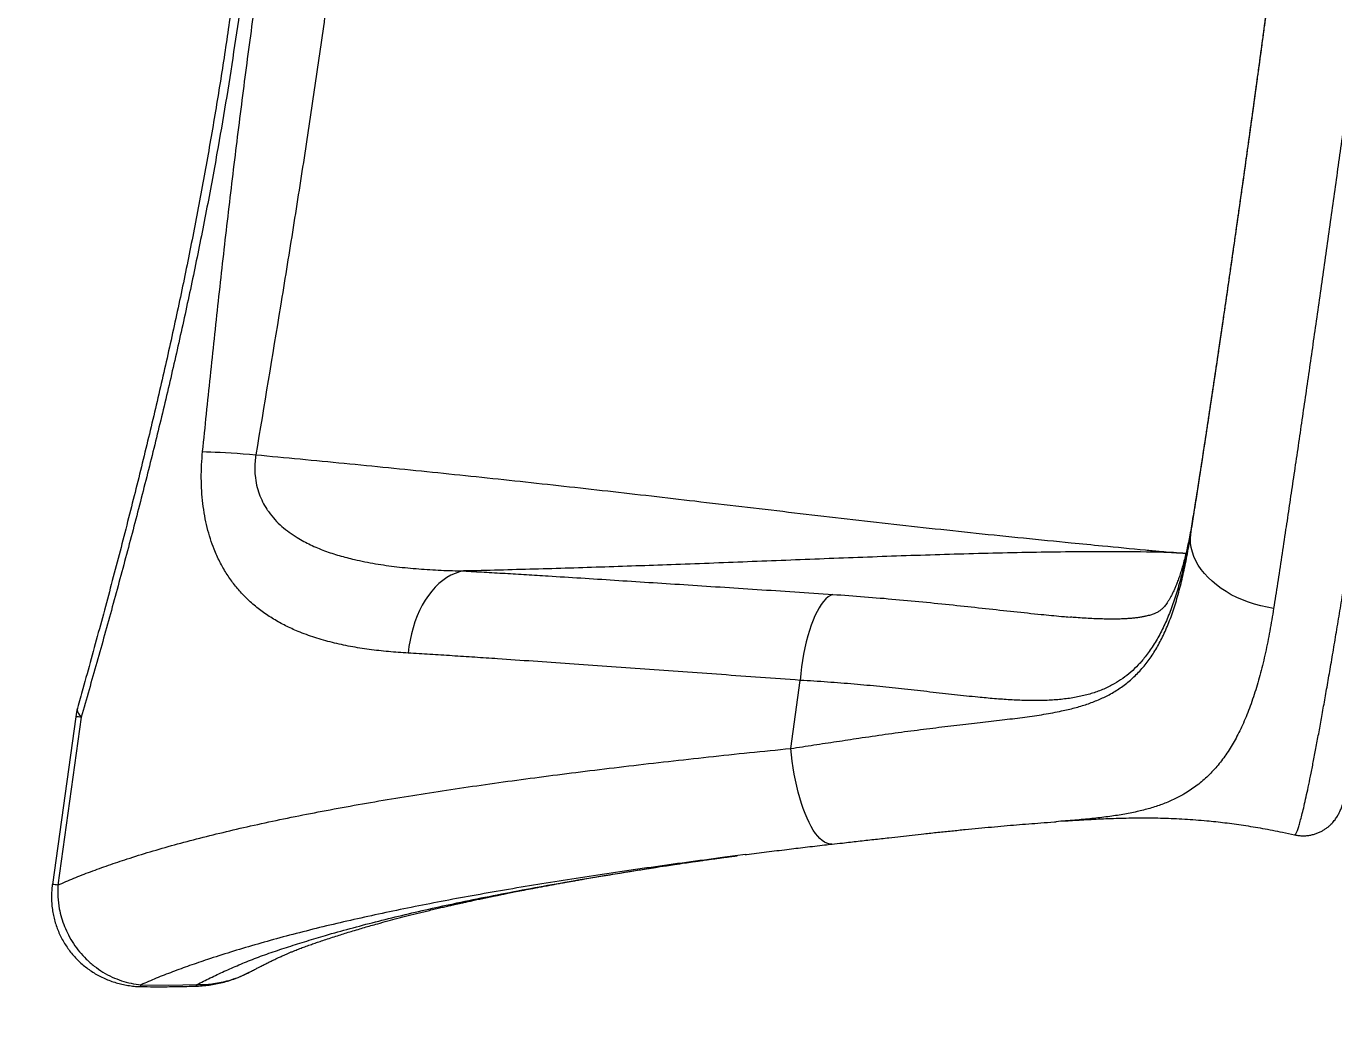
# Model space of a CAD drawing. Header units: millimetres. Extents: x -7151 to 6134, y -5040 to 5562.
# Drawn here: x -2686 to -1685, y 2150 to 2914 of the extents above; entities that cross this region are included whole.
import ezdxf

# ---------------------------------------------------------------- set-up
doc = ezdxf.new("R2010")
doc.units = ezdxf.units.MM
doc.layers.add('DIKOM_ОБЪЕКТ', color=7, linetype='Continuous')
doc.layers.add('DIKOM_РАЗМЕР_ОБЪЕКТА', color=7, linetype='Continuous')
doc.styles.add('style1', font='arial.ttf', dxfattribs={"width": 0.8})
doc.dimstyles.new('1-50', dxfattribs={"dimtxt": 300, "dimasz": 200, "dimexe": 100, "dimexo": 0, "dimgap": 100, "dimtad": 1, "dimtxsty": 'style1', "dimcen": 200, "dimclrd": 7, "dimclre": 7, "dimclrt": 7, "dimadec": 1, "dimazin": 2, "dimtfac": 1, "dimtmove": 0, "dimatfit": 2, "dimfxl": 0, "dimlwd": 25, "dimlwe": 18, "dimarcsym": 0})

# ---------------------------------------------------------------- blocks, each defined once
blk = doc.blocks.new('*D1')
at = {"layer": 'Defpoints', "color": 0, "transparency": 16777216}
for p in [(-2392.4, 3674.7), (-6010.8, -1738.9), (-3202.9, -1738.9)]:
    blk.add_point(p, dxfattribs=at)
at = {"layer": 'DIKOM_РАЗМЕР_ОБЪЕКТА', "color": 7, "lineweight": 18, "transparency": 16777216}
for p, q in [((-2392.4, 3674.7), (-6110.8, 3674.7)), ((-3202.9, -1738.9), (-6110.8, -1738.9))]:
    blk.add_line(p, q, dxfattribs=at)
at = {"layer": 'DIKOM_РАЗМЕР_ОБЪЕКТА', "color": 7, "lineweight": 25, "transparency": 16777216}
blk.add_line((-6010.8, 3474.7), (-6010.8, -1538.9), dxfattribs=at)
at = {"layer": 'DIKOM_РАЗМЕР_ОБЪЕКТА', "color": 7, "transparency": 16777216}
for points in [[(-6044.2, 3474.7), (-5977.5, 3474.7), (-6010.8, 3674.7)], [(-6044.2, -1538.9), (-5977.5, -1538.9), (-6010.8, -1738.9)]]:
    blk.add_solid(points, dxfattribs=at)
at = {"layer": 'DIKOM_РАЗМЕР_ОБЪЕКТА', "color": 7, "transparency": 16777216, "insert": (-6264, 967.9), "char_height": 300, "attachment_point": 5, "rotation": 90, "style": 'style1'}
blk.add_mtext('5400', dxfattribs=at)

msp = doc.modelspace()

# ---------------------------------------------------------------- linework, layer by layer
at = {"layer": 'DIKOM_ОБЪЕКТ', "color": 7, "linetype": 'Continuous', "lineweight": 15}
for p, q in [((-1794.449, 2525.023), (-1792.548, 2538.693)), ((-1792.372, 2539.983), (-1792.548, 2538.693)), ((-1888.577, 2461.794), (-1886.586, 2461.63)), ((-2100.578, 2361.072), (-2093.325, 2413.205)), ((-2647.912, 2385.4), (-2665.772, 2257.016)), ((-2643.716, 2384.923), (-2661.576, 2256.54)), ((-1714.964, 2295.067), (-1714.958, 2295.064)), ((-2135.278, 2279.807), (-2151.111, 2277.759)), ((-2518.172, 2188.206), (-2515.026, 2189.763)), ((-2515.419, 2189.639), (-2515.058, 2189.827)), ((-2555.253, 2180.34), (-2555.295, 2180.339))]:
    msp.add_line(p, q, dxfattribs=at)
at = {"layer": 'DIKOM_ОБЪЕКТ', "color": 7, "linetype": 'Continuous', "lineweight": 15, "flags": 128}
for points in [[(-2550.77, 2588.232), (-2547.832, 2588.19), (-2544.585, 2588.101), (-2541.049, 2587.967), (-2537.243, 2587.789), (-2533.187, 2587.566), (-2528.904, 2587.302), (-2524.419, 2586.996), (-2519.754, 2586.651), (-2514.936, 2586.268), (-2509.993, 2585.85)], [(-1730.996, 2468.316), (-1735.905, 2469.141), (-1740.76, 2470.199), (-1745.535, 2471.486), (-1750.207, 2472.995), (-1754.753, 2474.719), (-1759.149, 2476.647), (-1763.372, 2478.772), (-1767.403, 2481.082), (-1771.219, 2483.565), (-1774.803, 2486.209), (-1778.135, 2489.001), (-1781.199, 2491.926), (-1783.98, 2494.969), (-1786.463, 2498.116), (-1788.636, 2501.35), (-1790.488, 2504.655), (-1792.009, 2508.014), (-1793.192, 2511.41), (-1794.031, 2514.826), (-1794.522, 2518.245), (-1794.662, 2521.65), (-1794.449, 2525.023)], [(-2350.958, 2496.898), (-2354.241, 2496.146), (-2357.491, 2495.041), (-2360.691, 2493.59), (-2363.825, 2491.799), (-2366.876, 2489.678), (-2369.83, 2487.238), (-2372.67, 2484.491), (-2375.382, 2481.451), (-2377.953, 2478.134), (-2380.369, 2474.557), (-2382.618, 2470.738), (-2384.689, 2466.697), (-2386.57, 2462.455), (-2388.251, 2458.033), (-2389.726, 2453.454), (-2390.985, 2448.741), (-2392.023, 2443.919), (-2392.833, 2439.013), (-2393.413, 2434.047)], [(-2068.425, 2478.973), (-2070.204, 2478.187), (-2071.98, 2477.027), (-2073.746, 2475.5), (-2075.49, 2473.613), (-2077.203, 2471.378), (-2078.876, 2468.806), (-2080.5, 2465.911), (-2082.066, 2462.709), (-2083.564, 2459.218), (-2084.989, 2455.456), (-2086.33, 2451.444), (-2087.582, 2447.205), (-2088.737, 2442.76), (-2089.789, 2438.135), (-2090.733, 2433.354), (-2091.562, 2428.443), (-2092.273, 2423.43), (-2092.862, 2418.341), (-2093.325, 2413.205)], [(-2646.53, 2392.017), (-2646.583, 2391.809), (-2646.684, 2390.583), (-2646.445, 2389.272), (-2645.867, 2387.885), (-2644.956, 2386.432), (-2643.716, 2384.923)], [(-2069.047, 2287.916), (-2069.766, 2287.869), (-2071.419, 2288.014), (-2073.101, 2288.506), (-2074.802, 2289.345), (-2076.515, 2290.525), (-2078.231, 2292.04), (-2079.942, 2293.883), (-2081.637, 2296.045), (-2083.311, 2298.515), (-2084.952, 2301.281), (-2086.555, 2304.328), (-2088.11, 2307.641), (-2089.61, 2311.204), (-2091.047, 2314.999), (-2092.414, 2319.007), (-2093.704, 2323.208), (-2094.911, 2327.58), (-2096.028, 2332.102), (-2097.051, 2336.752), (-2097.973, 2341.504), (-2098.791, 2346.337), (-2099.5, 2351.226), (-2100.096, 2356.146), (-2100.578, 2361.072)], [(-2597.994, 2180.184), (-2576.653, 2179.923), (-2555.295, 2180.339), (-2555.295, 2180.339)]]:
    msp.add_lwpolyline(points, dxfattribs=at)
at = {"layer": 'DIKOM_ОБЪЕКТ', "color": 7, "linetype": 'Continuous', "lineweight": 15}
for centre, radius, start, end in [((-2598.389, 2378.51), 50, 164.344154, 172.080054), ((-2652.428, 2326.903), 58.671, 81.460829, 85.58588), ((-2671.523, 2187.642), 69.611, 81.785105, 85.261604), ((-2600.775, 2180.059), 2.784, 333.622541, 2.57993)]:
    msp.add_arc(centre, radius, start, end, dxfattribs=at)
for points, knots in [([(-2494.707, 3483.284), (-2494.727, 3477.321), (-2494.773, 3463.284), (-2494.923, 3441.143), (-2495.153, 3416.913), (-2495.475, 3392.957), (-2495.893, 3369.229), (-2496.408, 3345.735), (-2497.03, 3322.262), (-2497.764, 3298.833), (-2498.612, 3275.472), (-2499.579, 3252.199), (-2500.668, 3229.036), (-2501.884, 3206.003), (-2503.225, 3183.117), (-2504.697, 3160.395), (-2506.299, 3137.854), (-2508.035, 3115.508), (-2509.906, 3093.359), (-2511.923, 3071.289), (-2514.088, 3049.221), (-2516.412, 3027.107), (-2518.886, 3005.013), (-2521.511, 2982.964), (-2524.286, 2960.955), (-2527.214, 2938.984), (-2530.293, 2917.071), (-2533.525, 2895.2), (-2536.912, 2873.337), (-2540.46, 2851.438), (-2544.168, 2829.509), (-2548.028, 2807.581), (-2552.036, 2785.691), (-2556.183, 2763.866), (-2560.479, 2742.055), (-2564.93, 2720.215), (-2569.542, 2698.3), (-2574.307, 2676.327), (-2579.225, 2654.292), (-2584.289, 2632.191), (-2589.502, 2610.019), (-2594.857, 2587.772), (-2600.353, 2565.445), (-2605.986, 2543.036), (-2611.752, 2520.538), (-2617.649, 2497.95), (-2623.67, 2475.267), (-2629.815, 2452.481), (-2636.078, 2429.598), (-2641.66, 2409.417), (-2645.167, 2396.907), (-2646.538, 2392.019)], [0, 0, 0, 0, 0.01668986, 0.03928128, 0.06166474, 0.08396475, 0.10556337, 0.12710008, 0.14855704, 0.16991692, 0.19116298, 0.21227985, 0.23325357, 0.25407109, 0.27472046, 0.29519113, 0.31547358, 0.33555941, 0.35544151, 0.37514285, 0.39497835, 0.41483308, 0.43464697, 0.45442632, 0.47417715, 0.49390604, 0.51362162, 0.53326575, 0.55294691, 0.57271334, 0.59253994, 0.61240147, 0.63227178, 0.65211784, 0.671934, 0.69190951, 0.7119878, 0.73217701, 0.75248497, 0.77291923, 0.79348735, 0.81419724, 0.83505579, 0.85607071, 0.87724895, 0.89859755, 0.92012325, 0.94183219, 0.96374158, 0.98583331, 1, 1, 1, 1]), ([(-2490.042, 3489.565), (-2490, 3477.652), (-2489.914, 3453.825), (-2490.002, 3417.812), (-2490.29, 3381.568), (-2490.83, 3345.084), (-2491.649, 3308.378), (-2492.781, 3271.467), (-2494.258, 3234.367), (-2496.107, 3197.093), (-2498.349, 3159.716), (-2501.006, 3122.257), (-2504.102, 3084.736), (-2507.647, 3047.171), (-2511.65, 3009.594), (-2516.176, 2971.547), (-2521.258, 2933.052), (-2526.911, 2894.134), (-2533.06, 2855.306), (-2540.012, 2814.768), (-2547.846, 2772.562), (-2556.612, 2728.739), (-2565.928, 2685.149), (-2575.751, 2641.837), (-2586.102, 2598.562), (-2596.951, 2555.344), (-2608.239, 2512.189), (-2619.839, 2469.384), (-2631.673, 2426.918), (-2639.702, 2398.919), (-2643.716, 2384.923)], [0, 0, 0, 0, 0.03297277, 0.0659486, 0.09892096, 0.13202015, 0.16512296, 0.19822156, 0.23144138, 0.26467006, 0.2978983, 0.33111713, 0.36434188, 0.39757684, 0.43081144, 0.46403588, 0.4985456, 0.5330671, 0.56758856, 0.60209852, 0.64150146, 0.68092762, 0.72036313, 0.75979245, 0.79919773, 0.83934346, 0.87950839, 0.91968172, 0.95985089, 1, 1, 1, 1]), ([(-1714.981, 2294.977), (-1714.881, 2294.95), (-1713.775, 2294.649), (-1711.606, 2294.377), (-1708.539, 2294.186), (-1705.525, 2294.333), (-1702.609, 2294.759), (-1699.817, 2295.446), (-1697.18, 2296.365), (-1694.722, 2297.479), (-1692.468, 2298.747), (-1690.435, 2300.125), (-1688.631, 2301.563), (-1687.051, 2303.022), (-1685.682, 2304.469), (-1684.5, 2305.88), (-1683.48, 2307.245), (-1682.594, 2308.565), (-1681.818, 2309.848), (-1681.125, 2311.11), (-1680.498, 2312.37), (-1679.913, 2313.658), (-1679.351, 2315.023), (-1678.779, 2316.546), (-1678.148, 2318.401), (-1677.398, 2320.844), (-1676.604, 2323.731), (-1675.789, 2326.951), (-1674.999, 2330.269), (-1674.193, 2333.829), (-1673.355, 2337.683), (-1672.505, 2341.735), (-1671.635, 2346.014), (-1670.734, 2350.549), (-1669.805, 2355.344), (-1668.843, 2360.401), (-1667.849, 2365.728), (-1666.821, 2371.33), (-1665.761, 2377.19), (-1664.669, 2383.315), (-1663.545, 2389.698), (-1662.387, 2396.356), (-1661.195, 2403.281), (-1659.973, 2410.452), (-1658.726, 2417.844), (-1657.453, 2425.455), (-1656.152, 2433.303), (-1654.82, 2441.401), (-1653.457, 2449.749), (-1652.069, 2458.32), (-1650.654, 2467.117), (-1649.212, 2476.142), (-1647.745, 2485.382), (-1646.256, 2494.816), (-1644.746, 2504.441), (-1643.215, 2514.262), (-1641.66, 2524.288), (-1640.085, 2534.493), (-1638.496, 2544.849), (-1636.894, 2555.338), (-1635.276, 2565.989), (-1633.64, 2576.806), (-1631.988, 2587.792), (-1630.321, 2598.911), (-1628.644, 2610.165), (-1626.952, 2621.557), (-1625.248, 2633.083), (-1623.538, 2644.706), (-1621.821, 2656.419), (-1620.1, 2668.213), (-1618.371, 2680.108), (-1616.637, 2692.087), (-1614.9, 2704.13), (-1613.164, 2716.221), (-1611.431, 2728.339), (-1609.7, 2740.492), (-1607.969, 2752.692), (-1606.234, 2764.964), (-1604.498, 2777.3), (-1602.762, 2789.682), (-1601.028, 2802.094), (-1599.299, 2814.52), (-1597.578, 2826.942), (-1595.867, 2839.342), (-1594.167, 2851.702), (-1592.483, 2864.006), (-1590.815, 2876.239), (-1589.165, 2888.387), (-1587.533, 2900.46), (-1585.913, 2912.492), (-1584.303, 2924.504), (-1582.703, 2936.488), (-1581.12, 2948.409), (-1579.556, 2960.23), (-1578.017, 2971.917), (-1576.505, 2983.459), (-1575.014, 2994.887), (-1573.545, 3006.211), (-1572.097, 3017.425), (-1570.675, 3028.502), (-1569.277, 3039.444), (-1567.904, 3050.254), (-1566.558, 3060.916), (-1565.241, 3071.407), (-1563.953, 3081.73), (-1562.693, 3091.898), (-1561.461, 3101.911), (-1560.26, 3111.733), (-1559.096, 3121.331), (-1557.97, 3130.686), (-1556.877, 3139.836), (-1555.817, 3148.791), (-1554.79, 3157.549), (-1553.799, 3166.08), (-1552.844, 3174.386), (-1551.925, 3182.469), (-1551.042, 3190.331), (-1550.199, 3197.936), (-1549.395, 3205.29), (-1548.631, 3212.391), (-1547.903, 3219.261), (-1547.215, 3225.876), (-1546.569, 3232.218), (-1545.967, 3238.261), (-1545.406, 3244.039), (-1544.885, 3249.56), (-1544.403, 3254.834), (-1543.965, 3259.833), (-1543.568, 3264.563), (-1543.214, 3269.029), (-1542.902, 3273.239), (-1542.633, 3277.191), (-1542.408, 3280.895), (-1542.228, 3284.378), (-1542.094, 3287.693), (-1542.013, 3290.925), (-1542.003, 3293.892), (-1542.072, 3296.465), (-1542.202, 3298.533), (-1542.368, 3300.235), (-1542.571, 3301.743), (-1542.826, 3303.22), (-1543.144, 3304.699), (-1543.54, 3306.21), (-1544.031, 3307.776), (-1544.64, 3309.414), (-1545.394, 3311.137), (-1546.323, 3312.943), (-1547.456, 3314.821), (-1548.816, 3316.74), (-1550.421, 3318.661), (-1552.274, 3320.531), (-1554.363, 3322.297), (-1556.667, 3323.908), (-1559.157, 3325.322), (-1561.89, 3326.544), (-1564.829, 3327.526), (-1567.923, 3328.173), (-1570.01, 3328.474), (-1571.048, 3328.488), (-1571.054, 3328.488)], [0, 0, 0, 0, 0.00020679, 0.0022859, 0.00432553, 0.00632914, 0.00829911, 0.01023747, 0.01214449, 0.01402002, 0.01586178, 0.01766893, 0.01944334, 0.02119416, 0.0229404, 0.0247066, 0.02652412, 0.02843703, 0.03049724, 0.03276828, 0.03532908, 0.0382847, 0.0417845, 0.04606305, 0.0515451, 0.05921143, 0.06961401, 0.07856331, 0.08697939, 0.0958943, 0.10441275, 0.11267019, 0.12083457, 0.12892744, 0.13695314, 0.14493424, 0.15288843, 0.16083036, 0.16877364, 0.17664683, 0.18452369, 0.19242407, 0.20033171, 0.2082242, 0.21608201, 0.22388741, 0.23167425, 0.23952617, 0.24736497, 0.25519832, 0.26303428, 0.27087784, 0.2787369, 0.28658391, 0.29439099, 0.30222857, 0.31008183, 0.31793474, 0.32576771, 0.33356571, 0.34133964, 0.34917744, 0.35700171, 0.36482032, 0.37264074, 0.38046837, 0.38831071, 0.39616107, 0.40396002, 0.41177119, 0.41959206, 0.42741548, 0.43523174, 0.44303328, 0.45082343, 0.4585757, 0.46634766, 0.47414801, 0.48197131, 0.48981236, 0.49766566, 0.5055255, 0.51338598, 0.52123972, 0.52908148, 0.53690563, 0.54470706, 0.55248085, 0.5602277, 0.56798644, 0.57579504, 0.58363297, 0.59148428, 0.59932969, 0.60714985, 0.61492906, 0.6226956, 0.63051208, 0.63831922, 0.64612469, 0.65393506, 0.66175619, 0.66959692, 0.67742271, 0.68522831, 0.6930752, 0.70094312, 0.70881072, 0.71665197, 0.72444746, 0.7322155, 0.74005695, 0.74788822, 0.75571711, 0.76355039, 0.77139428, 0.77925667, 0.78714451, 0.79495926, 0.80282001, 0.81070881, 0.81860806, 0.82649701, 0.83435644, 0.84215275, 0.85007788, 0.85800744, 0.86595104, 0.87392229, 0.88193688, 0.89001412, 0.89817556, 0.90636662, 0.91473253, 0.92334414, 0.93236279, 0.94221654, 0.95034499, 0.95612408, 0.96017145, 0.96356229, 0.96643346, 0.96892454, 0.97114116, 0.97316491, 0.97506146, 0.97688469, 0.97867869, 0.9804716, 0.98228309, 0.98412653, 0.98600272, 0.98790534, 0.98982573, 0.99175678, 0.99369383, 0.99582938, 0.99792937, 0.99998858, 1, 1, 1, 1]), ([(-1714.958, 2295.064), (-1714.893, 2295.022), (-1714.651, 2294.863), (-1714.09, 2295.505), (-1713.274, 2297.035), (-1712.312, 2299.588), (-1711.224, 2303.059), (-1710.022, 2307.427), (-1708.708, 2312.653), (-1707.289, 2318.694), (-1705.758, 2325.586), (-1704.1, 2333.391), (-1702.314, 2342.135), (-1700.402, 2351.825), (-1698.385, 2362.357), (-1696.286, 2373.603), (-1694.112, 2385.524), (-1691.87, 2398.071), (-1689.544, 2411.332), (-1687.113, 2425.415), (-1684.58, 2440.33), (-1681.946, 2456.069), (-1679.239, 2472.458), (-1676.494, 2489.294), (-1673.716, 2506.536), (-1670.911, 2524.135), (-1668.058, 2542.227), (-1665.134, 2560.958), (-1662.143, 2580.319), (-1659.086, 2600.292), (-1656.001, 2620.649), (-1652.922, 2641.155), (-1649.855, 2661.771), (-1646.804, 2682.454), (-1643.748, 2703.36), (-1640.662, 2724.651), (-1637.551, 2746.303), (-1634.422, 2768.288), (-1631.308, 2790.352), (-1628.092, 2813.363), (-1624.782, 2837.285), (-1621.39, 2862.062), (-1618.025, 2886.901), (-1614.697, 2911.74), (-1611.414, 2936.513), (-1608.372, 2959.742), (-1605.562, 2981.425), (-1602.976, 3001.593), (-1600.459, 3021.433), (-1597.993, 3041.094), (-1595.583, 3060.531), (-1593.237, 3079.704), (-1590.981, 3098.387), (-1588.843, 3116.359), (-1586.821, 3133.608), (-1584.915, 3150.133), (-1583.108, 3166.076), (-1581.388, 3181.552), (-1579.761, 3196.515), (-1578.233, 3210.922), (-1576.822, 3224.602), (-1575.544, 3237.412), (-1574.397, 3249.348), (-1573.38, 3260.422), (-1572.481, 3270.722), (-1571.699, 3280.316), (-1571.036, 3289.156), (-1570.499, 3297.208), (-1570.092, 3304.371), (-1569.817, 3310.571), (-1569.673, 3315.822), (-1569.654, 3320.152), (-1569.763, 3323.597), (-1569.997, 3326.198), (-1570.377, 3327.813), (-1570.735, 3328.536), (-1571.002, 3328.419), (-1571.055, 3328.395)], [0, 0, 0, 0, 0.004775892, 0.017982161, 0.031567324, 0.045165082, 0.058762899, 0.072348151, 0.085574672, 0.098812682, 0.112050622, 0.125277089, 0.138889128, 0.152513661, 0.166138224, 0.179750252, 0.192977836, 0.206216983, 0.219456117, 0.232683772, 0.246296073, 0.259920918, 0.273545687, 0.287158045, 0.300368581, 0.313590526, 0.326812438, 0.340022965, 0.353616024, 0.367221668, 0.380827103, 0.39442029, 0.407631997, 0.420855134, 0.434078291, 0.447289981, 0.460885247, 0.474492931, 0.48810085, 0.501696058, 0.516978866, 0.532270419, 0.547553212, 0.56316597, 0.578788318, 0.59440111, 0.60763002, 0.620870436, 0.634110856, 0.647339807, 0.660953146, 0.674579025, 0.688205015, 0.701818367, 0.715024693, 0.728242312, 0.741459963, 0.754666166, 0.768254793, 0.781855731, 0.795456689, 0.809045208, 0.822273177, 0.835512593, 0.848752027, 0.861979925, 0.875594009, 0.889220635, 0.902847341, 0.916461501, 0.929684894, 0.942919755, 0.956154537, 0.969377769, 0.982987303, 0.996609257, 1, 1, 1, 1]), ([(-2550.77, 2588.232), (-2548.811, 2607.439), (-2544.892, 2645.852), (-2538.695, 2703.474), (-2532.198, 2761.095), (-2525.382, 2818.265), (-2518.209, 2874.968), (-2510.63, 2931.206), (-2502.54, 2987.395), (-2493.99, 3043.567), (-2485.041, 3099.701), (-2475.737, 3155.804), (-2466.156, 3211.85), (-2459.568, 3249.169), (-2456.275, 3267.829)], [0, 0, 0, 0, 0.08449444, 0.16898887, 0.25351392, 0.33803853, 0.42062994, 0.50322068, 0.58589405, 0.66856863, 0.75140871, 0.83424958, 0.91712436, 1, 1, 1, 1]), ([(-2416.275, 3259.298), (-2420.472, 3221.886), (-2426.767, 3165.767), (-2435.464, 3090.96), (-2442.233, 3035.064), (-2449.324, 2979.391), (-2456.793, 2923.94), (-2464.718, 2868.543), (-2473.128, 2812.66), (-2481.973, 2756.303), (-2494.253, 2680.508), (-2503.697, 2623.715), (-2509.993, 2585.85)], [0, 0, 0, 0, 0.16609489, 0.24914924, 0.3322028, 0.41442068, 0.49663805, 0.57891325, 0.66118914, 0.74588543, 0.83058268, 1, 1, 1, 1]), ([(-1633.364, 3170.121), (-1634.011, 3164.855), (-1635.305, 3154.317), (-1637.371, 3137.764), (-1639.524, 3120.706), (-1641.788, 3102.949), (-1644.161, 3084.513), (-1646.643, 3065.409), (-1649.202, 3045.855), (-1651.812, 3026.079), (-1654.462, 3006.124), (-1657.146, 2986.031), (-1659.886, 2965.649), (-1662.7, 2944.82), (-1665.587, 2923.564), (-1668.542, 2901.906), (-1671.533, 2880.096), (-1674.524, 2858.378), (-1677.512, 2836.787), (-1680.489, 2815.358), (-1683.478, 2793.933), (-1686.503, 2772.349), (-1689.558, 2750.638), (-1692.64, 2728.837), (-1695.712, 2707.199), (-1698.741, 2685.98), (-1701.72, 2665.205), (-1704.647, 2644.894), (-1707.547, 2624.882), (-1710.443, 2605.017), (-1713.328, 2585.345), (-1716.199, 2565.905), (-1719.022, 2546.925), (-1721.945, 2527.423), (-1724.952, 2507.556), (-1728.033, 2487.409), (-1730.009, 2474.679), (-1730.996, 2468.316)], [0, 0, 0, 0, 0.02771594, 0.05545564, 0.08319517, 0.11091121, 0.13943206, 0.16797929, 0.19652636, 0.22504743, 0.25275908, 0.28049487, 0.30823039, 0.3359423, 0.36445703, 0.39299805, 0.4215388, 0.45005364, 0.47779088, 0.50555227, 0.53331352, 0.56105072, 0.58959545, 0.6181662, 0.6467367, 0.67528154, 0.70298979, 0.73072232, 0.75845466, 0.78616307, 0.81467511, 0.84321301, 0.87175104, 0.90026301, 0.93350161, 0.96676125, 1, 1, 1, 1]), ([(-1794.449, 2525.023), (-1793.576, 2530.526), (-1791.828, 2541.537), (-1789.102, 2558.963), (-1786.205, 2577.673), (-1783.126, 2597.782), (-1779.868, 2619.288), (-1776.8, 2639.75), (-1773.946, 2658.956), (-1771.32, 2676.752), (-1768.672, 2694.823), (-1765.745, 2714.945), (-1762.537, 2737.172), (-1759.054, 2761.513), (-1755.837, 2784.192), (-1752.895, 2805.099), (-1750.228, 2824.177), (-1747.577, 2843.263), (-1744.691, 2864.186), (-1741.582, 2886.895), (-1738.274, 2911.287), (-1735.277, 2933.588), (-1732.583, 2953.8), (-1730.18, 2971.975), (-1727.83, 2989.888), (-1725.311, 3009.236), (-1722.653, 3029.87), (-1719.888, 3051.585), (-1717.445, 3071.014), (-1715.301, 3088.277), (-1713.431, 3103.51), (-1711.639, 3118.281), (-1710.518, 3127.673), (-1709.958, 3132.366)], [0, 0, 0, 0, 0.03323756, 0.06649574, 0.09973328, 0.13668413, 0.17366329, 0.21061419, 0.23912788, 0.26766778, 0.29620761, 0.32472129, 0.36170881, 0.3987245, 0.43571204, 0.464256, 0.49282623, 0.52139652, 0.54994022, 0.58689742, 0.62388336, 0.66084045, 0.68935845, 0.71790267, 0.74644683, 0.77496488, 0.8119229, 0.84890925, 0.88586724, 0.91438729, 0.94293372, 0.97148004, 1, 1, 1, 1]), ([(-1711.934, 3118.167), (-1712.686, 3111.935), (-1714.192, 3099.465), (-1716.629, 3079.691), (-1718.992, 3060.768), (-1721.257, 3042.854), (-1723.388, 3026.152), (-1725.586, 3009.087), (-1728.068, 2989.982), (-1730.853, 2968.746), (-1733.956, 2945.33), (-1736.895, 2923.362), (-1739.643, 2902.987), (-1742.183, 2884.298), (-1744.754, 2865.506), (-1747.608, 2844.789), (-1750.75, 2822.158), (-1754.179, 2797.679), (-1757.361, 2775.145), (-1760.286, 2754.596), (-1762.949, 2736.019), (-1765.605, 2717.609), (-1768.509, 2697.612), (-1771.654, 2676.143), (-1775.019, 2653.371), (-1778.086, 2632.825), (-1780.855, 2614.428), (-1783.338, 2598.067), (-1785.779, 2582.123), (-1788.129, 2566.908), (-1790.391, 2552.382), (-1791.829, 2543.256), (-1792.548, 2538.693)], [0, 0, 0, 0, 0.03872292, 0.07747589, 0.11619867, 0.14608073, 0.17599, 0.20589952, 0.2357815, 0.27450486, 0.31325835, 0.35198197, 0.38186393, 0.41177319, 0.44168234, 0.47156417, 0.51030331, 0.54907267, 0.58781169, 0.61770685, 0.64762895, 0.67755087, 0.70744578, 0.74618116, 0.78494636, 0.82368151, 0.85357368, 0.88349279, 0.91341234, 0.94330414, 0.97165209, 1, 1, 1, 1]), ([(-1712.121, 3116.846), (-1712.421, 3114.361), (-1713.073, 3108.938), (-1714.12, 3100.328), (-1715.253, 3091.072), (-1716.419, 3081.617), (-1717.615, 3071.988), (-1718.838, 3062.204), (-1720.086, 3052.279), (-1721.361, 3042.216), (-1722.663, 3031.998), (-1723.995, 3021.606), (-1725.356, 3011.034), (-1726.747, 3000.295), (-1728.164, 2989.413), (-1729.603, 2978.416), (-1731.062, 2967.332), (-1732.535, 2956.188), (-1734.02, 2945.005), (-1735.521, 2933.757), (-1737.042, 2922.415), (-1738.584, 2910.961), (-1740.146, 2899.42), (-1741.721, 2887.818), (-1743.312, 2876.167), (-1744.913, 2864.481), (-1746.524, 2852.773), (-1748.144, 2841.056), (-1749.769, 2829.348), (-1751.402, 2817.631), (-1753.041, 2805.923), (-1754.684, 2794.228), (-1756.327, 2782.583), (-1757.971, 2770.986), (-1759.614, 2759.431), (-1761.26, 2747.916), (-1762.907, 2736.44), (-1764.555, 2724.997), (-1766.205, 2713.598), (-1767.848, 2702.293), (-1769.481, 2691.104), (-1771.103, 2680.04), (-1772.717, 2669.075), (-1774.323, 2658.219), (-1775.919, 2647.482), (-1777.502, 2636.875), (-1779.072, 2626.406), (-1780.628, 2616.086), (-1782.166, 2605.936), (-1783.683, 2595.972), (-1785.183, 2586.175), (-1786.668, 2576.521), (-1788.142, 2567.002), (-1789.597, 2557.65), (-1791.011, 2548.617), (-1791.927, 2542.812), (-1792.373, 2539.984)], [0, 0, 0, 0, 0.015712246, 0.034275806, 0.052876531, 0.071491714, 0.090093542, 0.108656653, 0.127158763, 0.145606788, 0.164044801, 0.182552335, 0.201155508, 0.21982405, 0.238527558, 0.257233382, 0.275901295, 0.294500823, 0.313002983, 0.331404967, 0.349909592, 0.368508881, 0.387131566, 0.405769678, 0.424417503, 0.44306582, 0.461706749, 0.480334305, 0.498941504, 0.517491921, 0.536156076, 0.554757482, 0.573316122, 0.59185143, 0.610383776, 0.628929291, 0.647505418, 0.666131735, 0.684827521, 0.703548552, 0.722108381, 0.740680538, 0.759262528, 0.777850727, 0.796442155, 0.815031719, 0.833615926, 0.852190884, 0.87075397, 0.889232889, 0.907669662, 0.926225102, 0.944863272, 0.963547134, 0.982239071, 1, 1, 1, 1]), ([(-2393.413, 2434.047), (-2398.457, 2434.389), (-2408.557, 2435.074), (-2423.264, 2436.751), (-2437.616, 2439.021), (-2451.527, 2442.017), (-2464.949, 2445.82), (-2476.855, 2450.169), (-2487.335, 2454.923), (-2496.496, 2459.946), (-2505.227, 2465.731), (-2513.458, 2472.346), (-2520.757, 2479.496), (-2527.153, 2487.111), (-2532.704, 2495.092), (-2537.688, 2503.865), (-2541.717, 2512.747), (-2544.876, 2521.561), (-2547.307, 2530.115), (-2549.25, 2539.118), (-2550.664, 2548.469), (-2551.52, 2558.13), (-2551.824, 2568.017), (-2551.637, 2578.084), (-2551.058, 2584.855), (-2550.77, 2588.232)], [0, 0, 0, 0, 0.06029775, 0.12073201, 0.18119599, 0.24161117, 0.30193178, 0.3621529, 0.40869339, 0.45536655, 0.50204019, 0.54862559, 0.5950925, 0.63483248, 0.67469561, 0.71451357, 0.75419396, 0.78515061, 0.81621542, 0.84725759, 0.87818366, 0.90857199, 0.93909813, 0.96961836, 1, 1, 1, 1]), ([(-2509.993, 2585.85), (-2510.236, 2584.085), (-2510.722, 2580.548), (-2510.899, 2575.248), (-2510.623, 2569.171), (-2509.574, 2562.623), (-2507.566, 2555.855), (-2504.911, 2549.735), (-2502.311, 2545.23), (-2499.186, 2540.672), (-2495.466, 2536.121), (-2490.192, 2530.975), (-2484.509, 2526.44), (-2477.256, 2521.612), (-2468.27, 2516.783), (-2457.432, 2512.258), (-2446.181, 2508.59), (-2433.252, 2505.264), (-2418.589, 2502.361), (-2402.134, 2500.031), (-2385.34, 2498.426), (-2368.29, 2497.388), (-2356.733, 2497.061), (-2350.958, 2496.898)], [0, 0, 0, 0, 0.02155482, 0.04317815, 0.06473116, 0.09702408, 0.12743688, 0.15800305, 0.18848488, 0.20115665, 0.23810023, 0.2751866, 0.31235118, 0.34939839, 0.40964215, 0.47003256, 0.53051233, 0.59087631, 0.67259067, 0.75439695, 0.83628935, 0.91819884, 1, 1, 1, 1]), ([(-2509.993, 2585.85), (-2487.419, 2583.715), (-2442.27, 2579.444), (-2374.855, 2572.65), (-2307.652, 2565.575), (-2240.679, 2558.204), (-2172.215, 2550.325), (-2102.268, 2542.024), (-2042.559, 2535.073), (-1994.666, 2529.749), (-1958.613, 2525.888), (-1922.382, 2522.143), (-1890.188, 2518.935), (-1859.116, 2515.92), (-1836.656, 2513.768), (-1819.768, 2512.15), (-1813.088, 2511.51), (-1809.597, 2511.174), (-1808.389, 2511.058), (-1807.994, 2511.02), (-1807.928, 2511.014)], [0, 0, 0, 0, 0.09573981, 0.19148712, 0.2872393, 0.38299103, 0.47873409, 0.58179956, 0.68486447, 0.73642076, 0.78798346, 0.83953797, 0.89108331, 0.92454427, 0.97055113, 0.9852019, 0.9949789, 0.99836067, 0.99972249, 1, 1, 1, 1]), ([(-1792.548, 2538.693), (-1793.335, 2533.82), (-1794.91, 2524.072), (-1797.615, 2510.142), (-1800.653, 2496.672), (-1804.104, 2483.786), (-1808.022, 2471.543), (-1812.441, 2460.066), (-1817.422, 2449.435), (-1823.007, 2439.701), (-1828.762, 2431.584), (-1834.568, 2424.899), (-1840.288, 2419.427), (-1846.426, 2414.596), (-1853.283, 2410.228), (-1860.942, 2406.436), (-1869.464, 2403.278), (-1878.604, 2400.854), (-1888.374, 2399.144), (-1898.77, 2398.095), (-1909.614, 2397.653), (-1920.886, 2397.734), (-1932.557, 2398.245), (-1944.685, 2399.112), (-1958.814, 2400.403), (-1975.15, 2402.141), (-1993.885, 2404.27), (-2013.001, 2406.425), (-2032.406, 2408.458), (-2052.099, 2410.298), (-2072.376, 2411.926), (-2086.342, 2412.779), (-2093.325, 2413.205)], [0, 0, 0, 0, 0.033066251, 0.066149451, 0.099212001, 0.133060823, 0.16693387, 0.200777858, 0.234931545, 0.26911609, 0.303265065, 0.329877391, 0.356525097, 0.38317236, 0.409783506, 0.44003603, 0.470315053, 0.500571062, 0.531658036, 0.562767836, 0.593859318, 0.624316017, 0.654802906, 0.685293449, 0.715755429, 0.757552131, 0.799380383, 0.841177155, 0.880652689, 0.920126522, 0.960063262, 1, 1, 1, 1]), ([(-1792.378, 2539.978), (-1792.43, 2539.64), (-1792.83, 2537.016), (-1793.624, 2532.353), (-1794.758, 2526.049), (-1795.93, 2520.113), (-1797.129, 2514.525), (-1798.358, 2509.288), (-1799.609, 2504.394), (-1800.882, 2499.837), (-1802.171, 2495.61), (-1803.472, 2491.703), (-1804.78, 2488.113), (-1806.031, 2484.966), (-1807.212, 2482.237), (-1808.377, 2479.753), (-1809.575, 2477.413), (-1810.781, 2475.27), (-1811.944, 2473.39), (-1813.059, 2471.758), (-1814.123, 2470.354), (-1815.136, 2469.154), (-1816.11, 2468.13), (-1817.068, 2467.243), (-1818.05, 2466.465), (-1818.946, 2465.862), (-1820.112, 2465.198), (-1821.482, 2464.538), (-1822.99, 2463.927), (-1824.517, 2463.403), (-1826.071, 2462.939), (-1827.953, 2462.451), (-1830.201, 2461.961), (-1832.851, 2461.487), (-1835.775, 2461.068), (-1838.983, 2460.712), (-1842.496, 2460.424), (-1846.288, 2460.214), (-1850.389, 2460.085), (-1854.782, 2460.042), (-1859.53, 2460.088), (-1864.638, 2460.228), (-1870.106, 2460.464), (-1875.942, 2460.803), (-1881.443, 2461.184), (-1885.089, 2461.486), (-1886.588, 2461.611)], [0, 0, 0, 0, 0.00368453, 0.02862658, 0.05321091, 0.07733173, 0.10101496, 0.12429113, 0.14719536, 0.16976938, 0.19206012, 0.21412303, 0.23602157, 0.25783078, 0.2765309, 0.29595446, 0.31757973, 0.33932599, 0.36133201, 0.38376865, 0.40686761, 0.43095966, 0.45654973, 0.48449116, 0.51646578, 0.54967354, 0.57786339, 0.60495161, 0.63359838, 0.65281777, 0.67132576, 0.69023804, 0.71234949, 0.73402617, 0.75548317, 0.77690656, 0.79839014, 0.82034987, 0.84187452, 0.86392175, 0.88651161, 0.90966692, 0.93340107, 0.95771784, 0.98261406, 1, 1, 1, 1]), ([(-2100.578, 2361.072), (-2094.66, 2361.983), (-2082.823, 2363.805), (-2065.416, 2366.385), (-2047.133, 2369.158), (-2028.1, 2371.965), (-2008.448, 2374.606), (-1989.395, 2377.015), (-1971.028, 2379.215), (-1953.434, 2381.26), (-1936.857, 2383.148), (-1921.312, 2385.015), (-1906.77, 2387.13), (-1894.141, 2389.467), (-1883.24, 2392.065), (-1873.863, 2394.871), (-1865.033, 2398.196), (-1856.48, 2402.24), (-1848.292, 2407.208), (-1840.523, 2413.234), (-1833.403, 2420.161), (-1826.926, 2427.991), (-1821.086, 2436.723), (-1815.804, 2446.504), (-1811.072, 2457.387), (-1806.834, 2469.33), (-1803.097, 2482.129), (-1799.817, 2495.72), (-1796.919, 2509.965), (-1795.272, 2520.009), (-1794.449, 2525.023)], [0, 0, 0, 0, 0.03386711, 0.06774896, 0.10161592, 0.14251533, 0.1835318, 0.22460915, 0.2656874, 0.30670693, 0.34760804, 0.38721014, 0.42683741, 0.46643637, 0.4969301, 0.52745628, 0.55797605, 0.58846212, 0.62201765, 0.65569505, 0.68943073, 0.72316142, 0.75682597, 0.79037276, 0.82520581, 0.86014, 0.89514165, 0.93016182, 0.96513847, 1, 1, 1, 1]), ([(-1807.928, 2511.014), (-1808.175, 2511.02), (-1809.363, 2511.05), (-1812.986, 2511.137), (-1819.565, 2511.277), (-1836.853, 2511.564), (-1861.972, 2511.699), (-1903.616, 2511.369), (-1953.3, 2510.375), (-2012.331, 2508.578), (-2071.238, 2506.382), (-2130.015, 2504.026), (-2187.219, 2501.817), (-2242.861, 2499.909), (-2296.962, 2498.234), (-2332.96, 2497.344), (-2350.958, 2496.898)], [0, 0, 0, 0, 0.00135568, 0.00650941, 0.01984746, 0.03739195, 0.10122698, 0.15751112, 0.26582241, 0.37415462, 0.48250643, 0.59085939, 0.69918965, 0.79945804, 0.89973006, 1, 1, 1, 1]), ([(-1798.16, 2510.206), (-1801.34, 2510.47), (-1804.597, 2510.741), (-1807.85, 2511.007), (-1807.928, 2511.014)], [0, 0, 0, 0, 0.976107951, 1, 1, 1, 1]), ([(-1807.928, 2511.014), (-1807.838, 2511.01), (-1804.556, 2510.879), (-1801.272, 2510.714), (-1798.078, 2510.554)], [0, 0, 0, 0, 0.02721473, 1, 1, 1, 1]), ([(-2350.958, 2496.898), (-2345.751, 2496.617), (-2335.336, 2496.055), (-2319.311, 2495.132), (-2302.994, 2494.159), (-2283.719, 2492.976), (-2261.321, 2491.567), (-2235.614, 2489.923), (-2209.345, 2488.223), (-2182.37, 2486.468), (-2154.708, 2484.669), (-2126.378, 2482.818), (-2097.642, 2480.926), (-2078.162, 2479.624), (-2068.425, 2478.973)], [0, 0, 0, 0, 0.06259766, 0.12519528, 0.18793494, 0.25067447, 0.34336862, 0.43612271, 0.52887772, 0.62157411, 0.71614999, 0.81078466, 0.90542086, 1, 1, 1, 1]), ([(-2068.425, 2478.973), (-2060.29, 2478.399), (-2044.022, 2477.252), (-2020.089, 2475.223), (-1996.539, 2472.998), (-1973.589, 2470.635), (-1951.319, 2468.215), (-1929.754, 2465.84), (-1910.5, 2463.824), (-1896.811, 2462.459), (-1890.184, 2461.924), (-1888.577, 2461.794)], [0, 0, 0, 0, 0.12529682, 0.25059373, 0.37681301, 0.5030323, 0.62695784, 0.75093596, 0.87484874, 0.96965243, 1, 1, 1, 1]), ([(-1730.996, 2468.316), (-1731.951, 2462.47), (-1733.862, 2450.774), (-1737.19, 2434.341), (-1740.943, 2418.648), (-1745.212, 2403.859), (-1750.038, 2390.017), (-1755.348, 2377.463), (-1761.151, 2366.187), (-1767.442, 2356.133), (-1774.384, 2347.067), (-1782.023, 2339.028), (-1790.402, 2332.001), (-1798.991, 2326.336), (-1807.676, 2321.812), (-1816.356, 2318.2), (-1825.605, 2315.16), (-1835.541, 2312.614), (-1846.247, 2310.518), (-1857.778, 2308.791), (-1870.074, 2307.364), (-1883.152, 2306.137), (-1892.585, 2305.398), (-1897.341, 2305.025)], [0, 0, 0, 0, 0.05063707, 0.10130684, 0.15194154, 0.2038667, 0.25583001, 0.30775345, 0.35753174, 0.40734491, 0.45712432, 0.50814486, 0.55920105, 0.61022492, 0.65278296, 0.69537651, 0.73797054, 0.78052886, 0.82425948, 0.86803332, 0.91180257, 0.95552609, 1, 1, 1, 1]), ([(-2093.325, 2413.205), (-2103.482, 2413.943), (-2123.802, 2415.419), (-2153.767, 2417.574), (-2183.309, 2419.687), (-2212.541, 2421.77), (-2241.431, 2423.827), (-2269.935, 2425.846), (-2297.826, 2427.798), (-2321.965, 2429.457), (-2342.564, 2430.843), (-2359.831, 2431.972), (-2376.821, 2433.052), (-2387.882, 2433.715), (-2393.413, 2434.047)], [0, 0, 0, 0, 0.09284054, 0.18573592, 0.27863031, 0.37147051, 0.46614837, 0.56088546, 0.65562198, 0.75030039, 0.81265705, 0.87501454, 0.93750803, 1, 1, 1, 1]), ([(-2661.576, 2256.54), (-2657.562, 2258.268), (-2649.533, 2261.724), (-2636.569, 2266.773), (-2622.939, 2271.72), (-2607.784, 2276.821), (-2591, 2282.041), (-2572.451, 2287.356), (-2553.003, 2292.514), (-2532.689, 2297.518), (-2511.323, 2302.422), (-2488.889, 2307.225), (-2465.38, 2311.925), (-2441.041, 2316.48), (-2415.914, 2320.892), (-2390.277, 2325.125), (-2364.171, 2329.187), (-2337.645, 2333.086), (-2310.475, 2336.873), (-2282.708, 2340.551), (-2254.1, 2344.162), (-2224.65, 2347.719), (-2194.369, 2351.222), (-2163.568, 2354.623), (-2132.337, 2357.924), (-2111.161, 2360.023), (-2100.578, 2361.072)], [0, 0, 0, 0, 0.03600708, 0.07201417, 0.10813718, 0.14426046, 0.18642155, 0.22861775, 0.27082565, 0.31302143, 0.3551828, 0.39856764, 0.44199095, 0.4854273, 0.52885044, 0.57223549, 0.6143724, 0.65654413, 0.69872801, 0.74090022, 0.78303664, 0.82640384, 0.86980966, 0.91322787, 0.95663313, 1, 1, 1, 1]), ([(-2069.033, 2287.777), (-2066.337, 2288.09), (-2059.607, 2288.871), (-2048.966, 2290.091), (-2037.105, 2291.444), (-2026.304, 2292.669), (-2016.471, 2293.783), (-2007.557, 2294.788), (-1998.005, 2295.838), (-1987.904, 2296.922), (-1977.371, 2298.017), (-1967.04, 2299.057), (-1956.914, 2300.04), (-1946.992, 2300.968), (-1937.276, 2301.838), (-1927.763, 2302.653), (-1918.444, 2303.41), (-1908.803, 2304.152), (-1901.749, 2304.681), (-1897.834, 2304.982), (-1897.34, 2305.02)], [0, 0, 0, 0, 0.0424927, 0.10605779, 0.16962395, 0.23311749, 0.28160263, 0.33083566, 0.38115665, 0.44194985, 0.50245509, 0.56270094, 0.62272323, 0.68255367, 0.74222829, 0.80177564, 0.86123161, 0.92106979, 0.99004414, 1, 1, 1, 1]), ([(-1891.696, 2305.481), (-1887.14, 2305.798), (-1877.675, 2306.456), (-1863.035, 2307.232), (-1847.661, 2307.798), (-1831.812, 2308.036), (-1815.575, 2307.836), (-1798.989, 2307.124), (-1783.187, 2305.921), (-1768.175, 2304.301), (-1753.919, 2302.355), (-1739.224, 2299.908), (-1726.18, 2297.422), (-1718.082, 2295.608), (-1714.997, 2294.918)], [0, 0, 0, 0, 0.07918773, 0.16449785, 0.25270023, 0.34292313, 0.43438549, 0.52712813, 0.62162957, 0.69901909, 0.77857648, 0.86098499, 0.94705174, 1, 1, 1, 1]), ([(-2135.41, 2279.804), (-2135.069, 2279.848), (-2129.656, 2280.55), (-2119.046, 2281.886), (-2104.124, 2283.743), (-2089.323, 2285.518), (-2077.799, 2286.873), (-2070.896, 2287.671), (-2069.015, 2287.889)], [0, 0, 0, 0, 0.015738909, 0.249864036, 0.483924101, 0.693701781, 0.916516497, 1, 1, 1, 1]), ([(-2151.111, 2277.759), (-2151.704, 2277.683), (-2161.598, 2276.404), (-2180.412, 2273.848), (-2207.74, 2270.061), (-2234.795, 2266.156), (-2261.599, 2262.126), (-2287.848, 2257.998), (-2313.5, 2253.767), (-2338.321, 2249.459), (-2362.306, 2245.07), (-2385.459, 2240.602), (-2407.953, 2236.016), (-2429.751, 2231.31), (-2451.039, 2226.435), (-2471.729, 2221.379), (-2491.772, 2216.134), (-2511.011, 2210.747), (-2529.453, 2205.219), (-2545.981, 2199.912), (-2560.776, 2194.861), (-2573.889, 2190.084), (-2586.399, 2185.206), (-2594.129, 2181.858), (-2597.994, 2180.184)], [0, 0, 0, 0, 0.003080841, 0.051337002, 0.099554356, 0.149171674, 0.198832721, 0.248508335, 0.298169876, 0.347787725, 0.396210474, 0.44467242, 0.493148209, 0.541611288, 0.590034749, 0.639832387, 0.689668834, 0.739525791, 0.789376586, 0.839186356, 0.879321641, 0.919455349, 0.959727827, 1, 1, 1, 1]), ([(-2555.209, 2180.381), (-2551.78, 2182.084), (-2544.926, 2185.486), (-2534.244, 2190.518), (-2523.06, 2195.45), (-2511.205, 2200.25), (-2498.47, 2204.868), (-2485.001, 2209.334), (-2471.087, 2213.717), (-2455.468, 2218.372), (-2438.017, 2223.274), (-2418.583, 2228.386), (-2398.465, 2233.349), (-2377.676, 2238.163), (-2355.42, 2243.013), (-2331.648, 2247.894), (-2306.314, 2252.792), (-2280.316, 2257.536), (-2253.706, 2262.129), (-2226.502, 2266.571), (-2200.048, 2270.704), (-2182.406, 2273.315), (-2174.231, 2274.525)], [0, 0, 0, 0, 0.04245325, 0.08484031, 0.12714266, 0.16936864, 0.21156087, 0.25375056, 0.29591312, 0.33803512, 0.39091548, 0.44369881, 0.49636901, 0.54891686, 0.60135795, 0.65978523, 0.71810804, 0.77630871, 0.8343684, 0.89227897, 0.95008461, 1, 1, 1, 1]), ([(-2515.378, 2189.559), (-2514.711, 2189.911), (-2513.047, 2190.788), (-2510.555, 2192.09), (-2508.048, 2193.388), (-2506.01, 2194.433), (-2504.368, 2195.269), (-2502.959, 2195.979), (-2501.565, 2196.677), (-2499.744, 2197.581), (-2497.497, 2198.679), (-2494.995, 2199.878), (-2492.879, 2200.87), (-2491.221, 2201.634), (-2489.795, 2202.282), (-2488.216, 2202.988), (-2486.41, 2203.782), (-2484.427, 2204.635), (-2482.33, 2205.515), (-2479.655, 2206.61), (-2476.461, 2207.87), (-2472.557, 2209.333), (-2468.624, 2210.751), (-2464.713, 2212.118), (-2460.709, 2213.487), (-2456.286, 2214.969), (-2451.434, 2216.558), (-2446.514, 2218.13), (-2441.701, 2219.634), (-2436.863, 2221.115), (-2431.903, 2222.6), (-2426.919, 2224.06), (-2421.905, 2225.499), (-2415.975, 2227.165), (-2409.094, 2229.05), (-2401.33, 2231.113), (-2393.28, 2233.19), (-2386.264, 2234.945), (-2380.409, 2236.376), (-2376.016, 2237.433), (-2371.645, 2238.469), (-2367.433, 2239.452), (-2363.562, 2240.344), (-2360.205, 2241.107), (-2357.37, 2241.746), (-2354.825, 2242.315), (-2352.206, 2242.896), (-2349.186, 2243.561), (-2345.68, 2244.324), (-2341.733, 2245.174), (-2337.387, 2246.1), (-2332.789, 2247.065), (-2328.644, 2247.925), (-2325.309, 2248.608), (-2322.959, 2249.087), (-2320.979, 2249.488), (-2319.068, 2249.873), (-2316.134, 2250.462), (-2311.897, 2251.302), (-2306.156, 2252.427), (-2299.558, 2253.698), (-2293.469, 2254.851), (-2288.214, 2255.831), (-2284.379, 2256.539), (-2281.168, 2257.127), (-2278.749, 2257.566), (-2276.682, 2257.941), (-2274.55, 2258.324), (-2272.033, 2258.775), (-2269.122, 2259.293), (-2265.814, 2259.877), (-2262.105, 2260.527), (-2257.585, 2261.312), (-2252.167, 2262.243), (-2245.759, 2263.33), (-2238.693, 2264.51), (-2231.185, 2265.745), (-2222.456, 2267.159), (-2212.987, 2268.664), (-2203.037, 2270.213), (-2193.924, 2271.605), (-2185.665, 2272.847), (-2178.266, 2273.944), (-2173.665, 2274.619), (-2171.501, 2274.936)], [0, 0, 0, 0, 0.00911883, 0.0227542, 0.03414877, 0.04354475, 0.05094234, 0.05720667, 0.06400391, 0.07137855, 0.08413814, 0.09741951, 0.10845847, 0.11526097, 0.12197692, 0.12984536, 0.13887165, 0.14874044, 0.1588405, 0.16915822, 0.18676578, 0.20345246, 0.2201427, 0.23435146, 0.24820841, 0.26383852, 0.28153968, 0.29898355, 0.31431293, 0.3299454, 0.34692643, 0.36281655, 0.37784463, 0.39430972, 0.41802703, 0.44072394, 0.46373408, 0.48858551, 0.50099543, 0.51325235, 0.52535518, 0.53721828, 0.54781996, 0.55686267, 0.56434486, 0.57058505, 0.5771867, 0.58516649, 0.59446369, 0.60474803, 0.61597151, 0.62813692, 0.64008247, 0.64759518, 0.65342253, 0.65782504, 0.6625024, 0.667761, 0.67978668, 0.69403992, 0.71018344, 0.72809823, 0.73818906, 0.74800251, 0.75555105, 0.76106312, 0.7651869, 0.77016133, 0.77601534, 0.78274881, 0.79036198, 0.79885419, 0.80822526, 0.82125213, 0.83566503, 0.85146386, 0.86859494, 0.88556232, 0.90924829, 0.931077, 0.95105917, 0.96920291, 0.98551403, 1, 1, 1, 1]), ([(-2174.283, 2274.526), (-2174.258, 2274.528), (-2174.215, 2274.531), (-2173.684, 2274.608), (-2172.198, 2274.823), (-2170.637, 2275.046), (-2168.826, 2275.305), (-2166.841, 2275.586), (-2164.241, 2275.952), (-2161.28, 2276.365), (-2158.085, 2276.805), (-2154.968, 2277.23), (-2151.822, 2277.654), (-2148.707, 2278.07), (-2145.916, 2278.439), (-2143.635, 2278.738), (-2142.256, 2278.918), (-2141.654, 2278.996)], [0, 0, 0, 0, 0.04236949, 0.07661693, 0.12120809, 0.16801156, 0.21830034, 0.28194091, 0.34495815, 0.44823128, 0.5414254, 0.62193879, 0.71587687, 0.80986812, 0.88593304, 0.95022338, 1, 1, 1, 1]), ([(-2665.765, 2257.019), (-2665.776, 2256.956), (-2666.055, 2255.347), (-2666.304, 2252.142), (-2666.494, 2247.421), (-2666.321, 2242.673), (-2665.831, 2237.954), (-2665.02, 2233.331), (-2663.906, 2228.814), (-2662.491, 2224.388), (-2660.764, 2220.035), (-2658.743, 2215.82), (-2656.46, 2211.799), (-2653.935, 2207.977), (-2651.158, 2204.328), (-2648.112, 2200.839), (-2644.821, 2197.55), (-2641.34, 2194.518), (-2637.693, 2191.748), (-2633.883, 2189.229), (-2629.875, 2186.943), (-2625.682, 2184.906), (-2621.361, 2183.152), (-2616.951, 2181.694), (-2612.469, 2180.53), (-2607.889, 2179.643), (-2603.212, 2179.082), (-2599.994, 2178.818), (-2598.342, 2178.828), (-2598.276, 2178.828)], [0, 0, 0, 0, 0.00165759, 0.04195219, 0.08237663, 0.12305795, 0.16389042, 0.20416596, 0.24355357, 0.28333571, 0.32344389, 0.36378063, 0.40333381, 0.44214737, 0.4813956, 0.52104625, 0.56104808, 0.60084371, 0.63956107, 0.6786263, 0.71811516, 0.75802763, 0.79831419, 0.83781583, 0.87729492, 0.91721295, 0.9575577, 0.99830931, 1, 1, 1, 1]), ([(-2661.576, 2256.54), (-2661.663, 2253.519), (-2661.835, 2247.477), (-2660.73, 2239.076), (-2658.91, 2231.497), (-2656.571, 2224.76), (-2653.519, 2218.099), (-2649.694, 2211.623), (-2645.114, 2205.436), (-2639.816, 2199.649), (-2633.797, 2194.401), (-2627.128, 2189.792), (-2620.116, 2186.034), (-2612.866, 2183.191), (-2605.498, 2181.147), (-2600.493, 2180.505), (-2597.994, 2180.184)], [0, 0, 0, 0, 0.08247508, 0.16495087, 0.22897905, 0.29318031, 0.3572076, 0.42641828, 0.49584433, 0.56505451, 0.63888399, 0.71296919, 0.78680535, 0.85779309, 0.92900991, 1, 1, 1, 1]), ([(-2555.239, 2179.14), (-2555.206, 2179.141), (-2553.364, 2179.201), (-2549.745, 2179.499), (-2544.445, 2180.137), (-2539.285, 2181.053), (-2534.282, 2182.219), (-2529.267, 2183.676), (-2524.342, 2185.461), (-2520.806, 2186.895), (-2519.03, 2187.781), (-2518.801, 2187.895)], [0, 0, 0, 0, 0.00266916, 0.14660209, 0.28851046, 0.42715131, 0.56313965, 0.69696775, 0.84217025, 0.97969044, 1, 1, 1, 1]), ([(-2555.209, 2180.381), (-2555.209, 2180.381), (-2555.209, 2180.381), (-2548.558, 2180.379), (-2543.93, 2180.88), (-2537.878, 2181.757), (-2531.8, 2183.137), (-2525.306, 2185.15), (-2519.678, 2187.348), (-2516.492, 2189.062), (-2515.419, 2189.639)], [0, 0, 0, 0, 0.00000035, 0.1385014, 0.27700521, 0.418041, 0.55908715, 0.73498068, 0.91085473, 1, 1, 1, 1]), ([(-2598.279, 2178.882), (-2594.923, 2178.818), (-2586.935, 2178.667), (-2573.865, 2178.765), (-2562.946, 2178.957), (-2556.662, 2179.171), (-2555.455, 2179.212)], [0, 0, 0, 0, 0.23509423, 0.55959942, 0.91541758, 1, 1, 1, 1]), ([(-2555.456, 2179.261), (-2555.436, 2179.217), (-2555.383, 2179.097), (-2555.317, 2179.528), (-2555.274, 2180.07), (-2555.253, 2180.34)], [0, 0, 0, 0, 0.22474644, 0.61237468, 1, 1, 1, 1]), ([(-2555.253, 2180.34), (-2555.248, 2180.351), (-2555.241, 2180.365), (-2555.215, 2180.378), (-2555.209, 2180.381)], [0, 0, 0, 0, 0.77839183, 1, 1, 1, 1])]:
    msp.add_open_spline(points, degree=3, knots=knots, dxfattribs=at)

# ---------------------------------------------------------------- dimensions: what is measured, and where the dimension line sits
at = {"layer": 'DIKOM_РАЗМЕР_ОБЪЕКТА'}
dim = msp.add_linear_dim(base=(-6010.843, -1738.877), p1=(-2392.449, 3674.75), p2=(-3202.885, -1738.877), angle=90, text='5400', dimstyle='1-50', dxfattribs=at)
dim.commit()
dim.dimension.update_dxf_attribs({"geometry": '*D1', "text_midpoint": (-6010.843, 967.936), "dimtype": 160})

doc.saveas('drawing.dxf')
